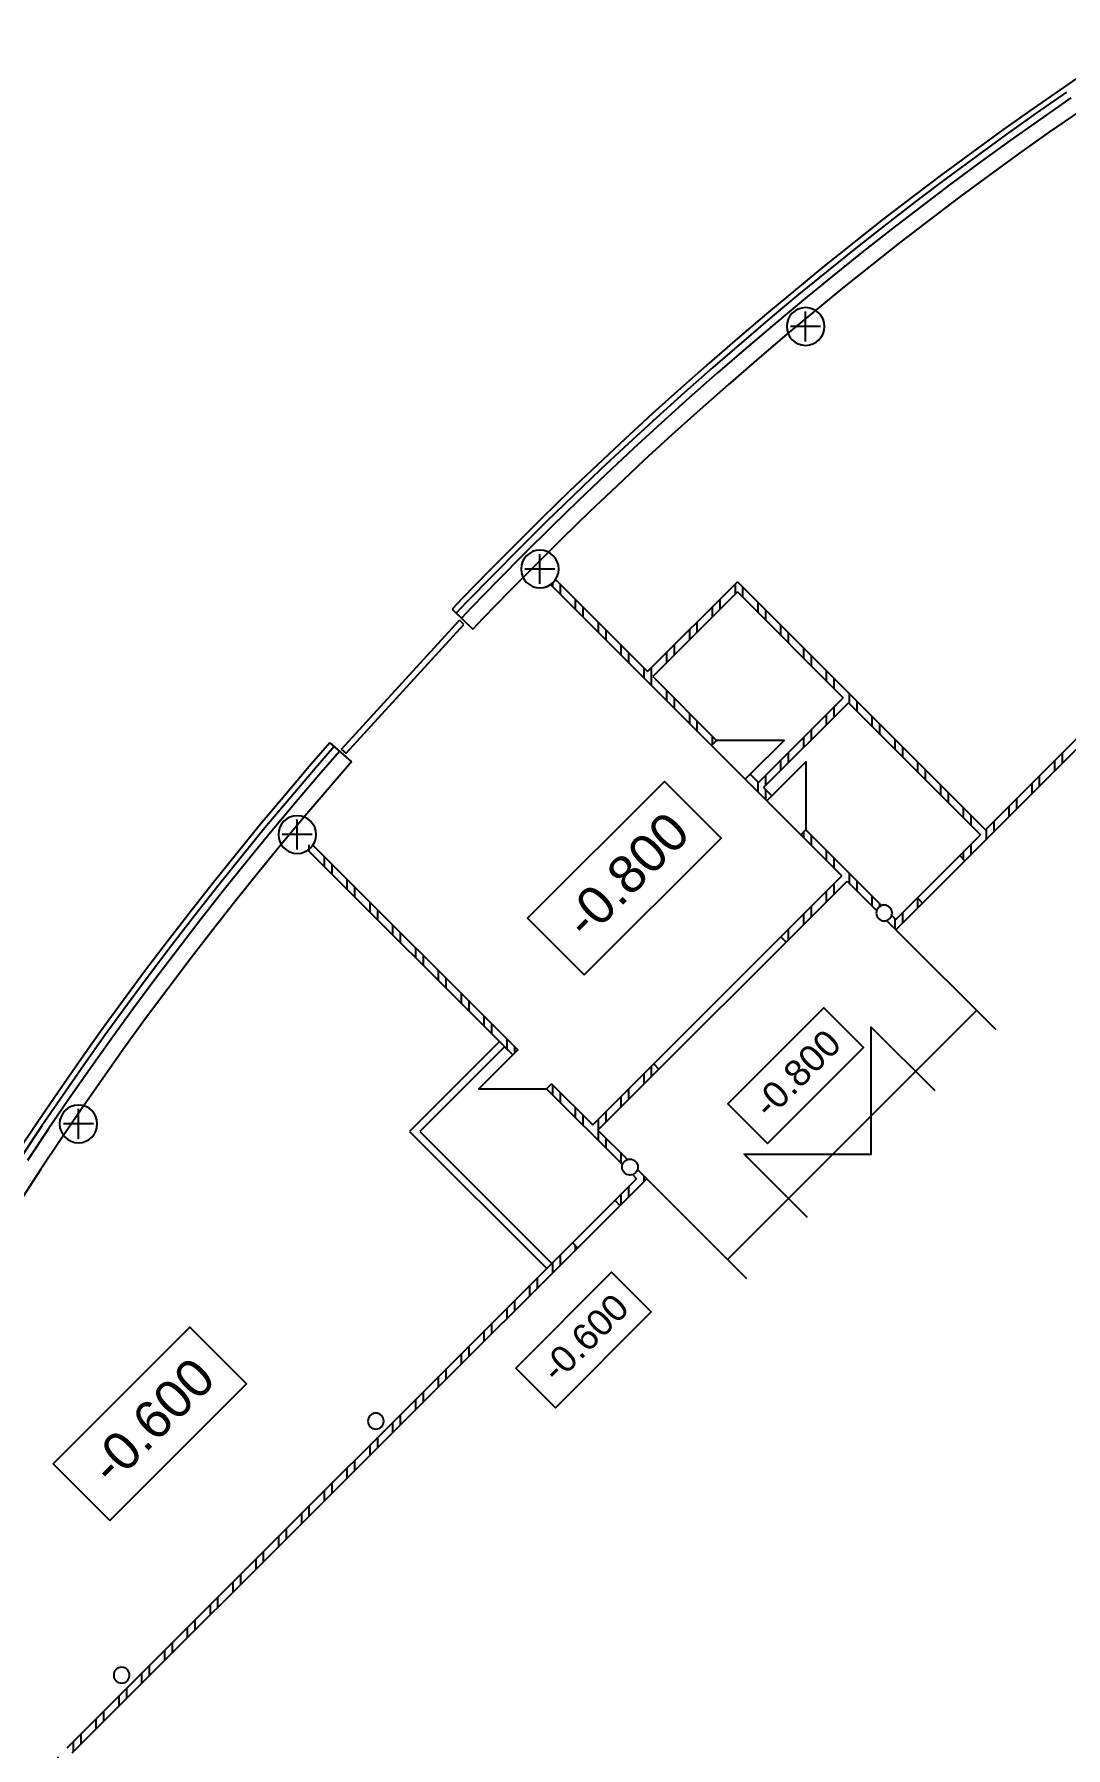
# Model space of a CAD drawing. Header units: metres. Extents: x 183920 to 188551, y 20757 to 23715.
# Drawn here: x 184255.52 to 184272.74, y 20976.66 to 21005.27 of the extents above; entities that cross this region are included whole.
import ezdxf

# ---------------------------------------------------------------- set-up
doc = ezdxf.new("R2010")
doc.units = ezdxf.units.M
for name, pattern in [('Style_10', [0]), ('Style_18', [0]), ('Style_19', [0])]:
    doc.linetypes.add(name, pattern=pattern)
for name, color, linetype, true_color in [('brick', 12, 'Continuous', 0xbd0000), ('COLON', 5, 'Continuous', 0x0000ff), ('DOORS', 8, 'Continuous', 0x414141), ('DRAW', 7, 'Continuous', 0xffffff), ('MONOLIT', 7, 'Continuous', 0x691639), ('SENDVICH', 2, 'Continuous', 0xffff00), ('TEXT', 2, 'Continuous', 0xffff00), ('WALL', 7, 'Continuous', 0x000000)]:
    doc.layers.add(name, color=color, linetype=linetype, true_color=true_color)
doc.styles.add('Style_10', font='', dxfattribs={"height": 0.441})
doc.styles.add('Style_14', font='', dxfattribs={"height": 0.63})
doc.styles.get('Style_10').set_extended_font_data('arial')
doc.styles.get('Style_14').set_extended_font_data('arial')
pattern_1 = [(90.00000125223907, (2.739875604618192e-06, -125.362089383195), (-0.3809999999999999, -8.327019778597844e-09), []), (90.00000125223907, (0.1270027919563006, -125.235089325563), (-0.3809999999999999, -8.327019778597844e-09), [])]

msp = doc.modelspace()

# ---------------------------------------------------------------- hatches: boundary and pattern name
at = {"layer": 'DRAW'}
h = msp.add_hatch(dxfattribs=at)
h.set_pattern_fill('PATTERN_1', color=256, scale=0.04, angle=45.00000125223908, style=0, pattern_type=2)
h.set_pattern_definition(pattern_1)
edge = h.paths.add_edge_path(flags=0)
edge.add_arc((184291.3591755627, 20996.52055834481), 10.79000000004047, 126.14322738150679, 134.9999999993767, ccw=False)
edge.add_line((184284.9951711343, 21005.2339702848), (184284.8807804479, 21005.2339702848))
edge.add_line((184284.8807804479, 21005.2339702848), (184284.8435178597, 21005.271232873))
edge.add_arc((184291.3591755627, 20996.5205583446), 10.91000000019494, 126.6709713694298, 134.9999999961542)
edge.add_line((184283.6446405803, 21004.23509332801), (184270.9662159932, 20991.55666874098))
edge.add_line((184270.9662159932, 20991.55666874098), (184271.0510688069, 20991.47181592723))
edge.add_line((184271.0510688069, 20991.47181592723), (184283.7294933938, 21004.15024051392))
edge.add_line((184283.7294933938, 21004.15024051392), (184283.7294933938, 21004.15024051392))
h = msp.add_hatch(dxfattribs=at)
h.set_pattern_fill('PATTERN_1', color=256, scale=0.04, angle=45.00000125223908, style=0, pattern_type=2)
h.set_pattern_definition(pattern_1)
h.paths.add_polyline_path([(184267.2551293284, 20995.96072005133), (184271.312698316, 20991.90315106375), (184271.3975511297, 20991.9880038775), (184267.2551293284, 20996.13042567882), (184265.7560629523, 20994.6313593027), (184265.840915766, 20994.54650648896), (184267.2551293284, 20995.96072005133)], flags=0)
h.paths.add_polyline_path([(184269.1077490951, 20994.10810028463), (184269.0228962814, 20994.19295309837), (184267.608682719, 20992.77873953599), (184267.6935355327, 20992.69388672225), (184269.1077490951, 20994.10810028463)], flags=0)
h.paths.add_polyline_path([(184267.4708069818, 20992.91661527323), (184267.3859531612, 20992.83176346631), (184267.7465776196, 20992.47113900788), (184267.8314314402, 20992.55599081481), (184267.4708069818, 20992.91661527323)], flags=0)
edge = h.paths.add_edge_path(flags=0)
edge.add_line((184268.3971168652, 20991.99030538981), (184268.3122630446, 20991.90545358289))
edge.add_line((184268.3122630446, 20991.90545358289), (184269.578390765, 20990.63932586252))
edge.add_arc((184269.7043523441, 20990.59821709707), 0.1325000000039021, 108.0745885336963, 161.9254113901522, ccw=False)
edge.add_line((184269.6632435788, 20990.72417867621), (184268.3971168652, 20991.99030538981))
edge.add_line((184268.3971168652, 20991.99030538981), (184268.3971168652, 20991.99030538981))
edge = h.paths.add_edge_path(flags=0)
edge.add_line((184270.3439620258, 20990.76470914605), (184270.259109212, 20990.84956195979))
edge.add_line((184270.259109212, 20990.84956195979), (184269.8984847536, 20990.48893750139))
edge.add_line((184269.8984847536, 20990.48893750139), (184269.8303139232, 20990.5571083318))
edge.add_arc((184269.7043523441, 20990.59821709708), 0.1324999999924836, 288.0745886073788, 341.9254114638597, ccw=False)
edge.add_line((184269.7454611095, 20990.47225551801), (184269.8984847536, 20990.31923187391))
edge.add_line((184269.8984847536, 20990.31923187391), (184270.3439620258, 20990.76470914605))
edge.add_line((184270.3439620258, 20990.76470914605), (184270.3439620258, 20990.76470914605))
edge = h.paths.add_edge_path(flags=0)
edge.add_spline(control_points=[(184264.1349628544, 20996.08275377308), (184264.168503297, 20996.1053936353), (184264.197175806, 20996.13406614427), (184264.2198156682, 20996.16760658676)], knot_values=[0, 0, 0, 0, 1, 1, 1, 1], degree=3, periodic=0)
edge.add_line((184264.2198156682, 20996.16760658676), (184266.9051215568, 20993.48230069823))
edge.add_line((184266.9051215568, 20993.48230069823), (184266.8202677362, 20993.3974488913))
edge.add_line((184266.8202677362, 20993.3974488913), (184264.1349628544, 20996.08275377308))
h = msp.add_hatch(dxfattribs=at)
h.set_pattern_fill('PATTERN_1', color=256, scale=0.04, angle=45.00000125223908, style=0, pattern_type=2)
h.set_pattern_definition(pattern_1)
edge = h.paths.add_edge_path(flags=0)
edge.add_line((184263.5039379394, 20988.22849731394), (184263.5887897463, 20988.3133511345))
edge.add_line((184263.5887897463, 20988.3133511345), (184260.1335502376, 20991.76859064317))
edge.add_spline(control_points=[(184260.1335502376, 20991.76859064317), (184260.112053112, 20991.73407272898), (184260.083215338, 20991.70523495508), (184260.0486974237, 20991.68373782952)], knot_values=[0, 0, 0, 0, 1, 1, 1, 1], degree=3, periodic=0)
edge.add_line((184260.0486974237, 20991.68373782952), (184263.5039379394, 20988.22849731394))
edge = h.paths.add_edge_path(flags=0)
edge.add_line((184264.1544751713, 20987.74766570951), (184264.0696233643, 20987.66281188895))
edge.add_line((184264.0696233643, 20987.66281188895), (184265.3357500779, 20986.39668517534))
edge.add_spline(control_points=[(184265.3357500779, 20986.39668517534), (184265.3490676926, 20986.43749174706), (184265.3797963199, 20986.46822037439), (184265.4206028916, 20986.48153798916)], knot_values=[0, 0, 0, 0, 1, 1, 1, 1], degree=3, periodic=0)
edge.add_line((184265.4206028916, 20986.48153798916), (184264.1544751713, 20987.74766570951))
h = msp.add_hatch(dxfattribs=at)
h.set_pattern_fill('PATTERN_1', color=256, scale=0.04, angle=45.00000125223908, style=0, pattern_type=2)
h.set_pattern_definition(pattern_1)
h.paths.add_polyline_path([(184269.085307274, 20991.13240935355), (184269.0004544602, 20991.2172621673), (184267.9822206954, 20990.19902840247), (184268.0670735091, 20990.11417558873), (184269.085307274, 20991.13240935355)], flags=0)
h = msp.add_hatch(dxfattribs=at)
h.set_pattern_fill('PATTERN_1', color=256, scale=0.04, angle=45.00000125223908, style=0, pattern_type=2)
h.set_pattern_definition(pattern_1)
h.paths.add_polyline_path([(184265.9457531656, 20987.99285524517), (184265.8609003518, 20988.07770805891), (184264.8426665868, 20987.05947429392), (184264.9275194006, 20986.97462148018), (184265.9457531656, 20987.99285524517)], flags=0)
h = msp.add_hatch(dxfattribs=at)
h.set_pattern_fill('PATTERN_1', color=256, scale=0.04, angle=45.00000125223908, style=0, pattern_type=2)
h.set_pattern_definition(pattern_1)
edge = h.paths.add_edge_path(flags=0)
edge.add_line((184264.5881128271, 20985.00885994702), (184264.5032600134, 20985.09371276076))
edge.add_line((184264.5032600134, 20985.09371276076), (184256.0674761133, 20976.65792886085))
edge.add_spline(control_points=[(184256.0674761133, 20976.65792886085), (184254.8293138962, 20975.41976664362), (184253.9161349459, 20973.91920327331), (184253.3853427005, 20972.25056582191)], knot_values=[0, 0, 0, 0, 1, 1, 1, 1], degree=3, periodic=0)
edge.add_line((184253.3853427005, 20972.25056582191), (184253.4996965233, 20972.21418996185))
edge.add_spline(control_points=[(184253.4996965233, 20972.21418996185), (184254.0246505406, 20973.86447393095), (184254.9277853597, 20975.34853247975), (184256.1523289275, 20976.57307604756)], knot_values=[0, 0, 0, 0, 1, 1, 1, 1], degree=3, periodic=0)
edge.add_line((184256.1523289275, 20976.57307604756), (184264.5881128271, 20985.00885994702))
edge = h.paths.add_edge_path(flags=0)
edge.add_line((184265.2103667945, 20985.80081954195), (184265.2952196083, 20985.71596672821))
edge.add_line((184265.2952196083, 20985.71596672821), (184265.7406968804, 20986.16144400035))
edge.add_line((184265.7406968804, 20986.16144400035), (184265.5876732362, 20986.31446764461))
edge.add_spline(control_points=[(184265.5876732362, 20986.31446764461), (184265.5743556214, 20986.27366107292), (184265.543626994, 20986.24293244565), (184265.5028204223, 20986.22961483095)], knot_values=[0, 0, 0, 0, 1, 1, 1, 1], degree=3, periodic=0)
edge.add_line((184265.5028204223, 20986.22961483095), (184265.5709912529, 20986.16144400035))
edge.add_line((184265.5709912529, 20986.16144400035), (184265.2103667945, 20985.80081954195))

# ---------------------------------------------------------------- linework, layer by layer
at = {"layer": 'brick', "linetype": 'Style_19'}
for points in [[(184271.0510688069, 20991.47181592723), (184283.7294468671, 21004.15019398728)], [(184271.3975511297, 20991.9880038775), (184283.6446405803, 21004.23509332801)], [(184264.1349628544, 20996.08275377308), (184266.8202677362, 20993.3974488913)], [(184264.2198156682, 20996.16760658676), (184265.7560629523, 20994.6313593027)], [(184267.2551293284, 20996.13042567882), (184265.7560629523, 20994.6313593027)], [(184267.2551293284, 20996.13042567882), (184271.3975511297, 20991.9880038775)], [(184267.2551293284, 20995.96072005133), (184265.840915766, 20994.54650648896)], [(184267.2551293284, 20995.96072005134), (184269.0228962814, 20994.19295309837)], [(184265.840915766, 20994.54650648896), (184266.9051215568, 20993.48230069823)], [(184267.608682719, 20992.77873953599), (184269.0228962814, 20994.19295309837)], [(184267.6935355327, 20992.69388672225), (184269.1077490951, 20994.10810028463)], [(184269.1077490951, 20994.10810028463), (184271.312698316, 20991.90315106375)], [(184266.8202677362, 20993.3974488913), (184266.9051215568, 20993.48230069823)], [(184266.8202677362, 20993.3974488913), (184267.7465776196, 20992.47113900788)], [(184267.3859531612, 20992.83176346631), (184267.4708069818, 20992.91661527323)], [(184267.4708069818, 20992.91661527323), (184267.608682719, 20992.77873953599)], [(184267.6935355327, 20992.69388672225), (184267.8314314402, 20992.55599081481)], [(184267.7465776196, 20992.47113900788), (184267.8314314402, 20992.55599081481)], [(184267.7465776196, 20992.47113900788), (184269.0004544602, 20991.2172621673)], [(184268.3122630446, 20991.90545358289), (184268.3971168652, 20991.99030538981)], [(184268.3971168652, 20991.99030538981), (184269.6632435788, 20990.72417867621)], [(184260.1696938112, 20991.7324470696), (184263.5887897463, 20988.3133511345)], [(184270.9662159932, 20991.55666874098), (184271.312698316, 20991.90315106375)], [(184260.0848409973, 20991.64759425594), (184263.5039379394, 20988.22849731394)], [(184270.259109212, 20990.84956195979), (184270.9662159932, 20991.55666874098)], [(184270.3439620258, 20990.76470914605), (184271.0510688069, 20991.47181592723)], [(184270.9662159932, 20991.55666874098), (184271.0510688069, 20991.47181592723)], [(184267.9822206954, 20990.19902840247), (184269.0004544602, 20991.2172621673)], [(184268.0670735091, 20990.11417558873), (184269.085307274, 20991.13240935355)], [(184269.085307274, 20991.13240935355), (184269.578390765, 20990.63932586252)], [(184269.8984847536, 20990.48893750139), (184270.259109212, 20990.84956195979)], [(184270.259109212, 20990.84956195979), (184270.3439620258, 20990.76470914605)], [(184269.8303139232, 20990.5571083318), (184269.8984847536, 20990.48893750139)], [(184269.8984847536, 20990.31923187391), (184270.3439620258, 20990.76470914605)], [(184269.7454611095, 20990.47225551801), (184269.8984847536, 20990.31923187391)], [(184267.9822206954, 20990.19902840247), (184268.0670984296, 20990.11415066828)], [(184263.2811892182, 20988.45124603513), (184261.782122842, 20986.95217965902)], [(184263.3660420319, 20988.36639322139), (184261.9518284695, 20986.95217965902)], [(184263.3660420319, 20988.36639322139), (184263.5039379394, 20988.22849731394)], [(184263.5887897463, 20988.3133511345), (184263.5039379394, 20988.22849731394)], [(184264.8426665868, 20987.05947429392), (184265.8609003518, 20988.07770805891)], [(184264.9275194006, 20986.97462148018), (184265.9457531656, 20987.99285524517)], [(184265.8609003518, 20988.07770805891), (184265.9457531656, 20987.99285524516)], [(184264.1544751713, 20987.74766570951), (184264.0696233643, 20987.66281188895)], [(184264.1544751713, 20987.74766570951), (184264.8426665868, 20987.05947429392)], [(184264.0696233643, 20987.66281188895), (184265.3357500779, 20986.39668517534)], [(184261.782122842, 20986.95217965902), (184264.0719248767, 20984.66237762441)], [(184261.9518284695, 20986.95217965902), (184264.1567776904, 20984.74723043815)], [(184264.9275194006, 20986.97462148018), (184265.4206028916, 20986.48153798916)], [(184265.5876732362, 20986.31446764461), (184265.7406968804, 20986.16144400035)], [(184256.0674761133, 20976.65792886085), (184265.5709912529, 20986.16144400035)], [(184256.152375453, 20976.57312257305), (184265.7406968804, 20986.16144400035)], [(184265.5028204223, 20986.22961483095), (184265.5709912529, 20986.16144400035)], [(184265.2103667943, 20985.80081954212), (184265.2952196081, 20985.71596672838)], [(184264.5032600132, 20985.09371276093), (184264.5881128269, 20985.00885994719)]]:
    msp.add_lwpolyline(points, dxfattribs=at)
at = {"layer": 'COLON', "linetype": 'Style_18'}
for points in [[(184268.0788880826, 21000.39396273323, 0.9999999999999999), (184268.7088880826, 21000.39396273323, 0.9999999999999999), (184268.0788880826, 21000.39396273323)], [(184263.6437285655, 20996.34384087615, 0.9999999999999999), (184264.2737285655, 20996.34384087615, 0.9999999999999999), (184263.6437285655, 20996.34384087615)], [(184259.5936067084, 20991.90868135903, 0.9999999999999999), (184260.2236067084, 20991.90868135903, 0.9999999999999999), (184259.5936067084, 20991.90868135903)], [(184255.9406506842, 20987.07635600927, 0.9999999999999999), (184256.5706506842, 20987.07635600927, 0.9999999999999999), (184255.9406506842, 20987.07635600927)]]:
    msp.add_lwpolyline(points, format="xyb", close=True, dxfattribs=at)
at = {"layer": 'COLON', "linetype": 'Style_19'}
for points in [[(184269.5718523441, 20990.59821709708, 0.9999999999999999), (184269.8368523441, 20990.59821709708, 0.9999999999999999), (184269.5718523441, 20990.59821709708)], [(184265.4617116571, 20986.48807641009, -0.9999999999999999), (184265.4617116571, 20986.22307641009, -0.9999999999999999), (184265.4617116571, 20986.48807641009)], [(184261.0865709699, 20982.11293572277, 0.9999999999999999), (184261.3515709699, 20982.11293572277, 0.9999999999999999), (184261.0865709699, 20982.11293572277)], [(184256.8439302828, 20977.87029503562, 0.9999999999999999), (184257.1089302828, 20977.87029503562, 0.9999999999999999), (184256.8439302828, 20977.87029503562)]]:
    msp.add_lwpolyline(points, format="xyb", close=True, dxfattribs=at)
at = {"layer": 'DOORS', "linetype": 'Style_19'}
for points in [[(184260.6474304496, 20993.33529045442), (184262.6142702801, 20995.48749036771)], [(184260.7229977749, 20993.26974426056), (184262.686644366, 20995.41844999534)], [(184262.6858699948, 20995.41918869722), (184262.6142702801, 20995.48749036771)], [(184267.4708069818, 20992.91661527323), (184268.0364924068, 20993.48230069823), (184266.9051215568, 20993.48230069822)], [(184260.7229977749, 20993.26974426056), (184260.6474304496, 20993.33529045442)], [(184267.8314314402, 20992.55599081481), (184268.3971168652, 20993.1216762398), (184268.3971168652, 20991.99030538982)], [(184265.8609003518, 20988.07770805891), (184267.9822206954, 20990.19902840247)], [(184265.9457531656, 20987.99285524516), (184268.0670735091, 20990.11417558873)], [(184268.4277026488, 20985.51090576193), (184267.367042477, 20986.57156593371), (184269.4883628206, 20986.5715659337), (184269.4883628206, 20988.69288627727), (184270.5490229924, 20987.63222610548)], [(184263.5039379394, 20988.22849731394), (184262.9382525143, 20987.66281188896), (184264.0696233643, 20987.66281188895)]]:
    msp.add_lwpolyline(points, dxfattribs=at)
at = {"layer": 'MONOLIT', "linetype": 'Style_19'}
for points in [[(184273.2055801693, 21004.73459183243), (184272.6967973196, 21004.38810143), (184272.1900258272, 21004.03552894422), (184271.6853878161, 21003.67696056188), (184271.183004952, 21003.31248388356), (184270.6829984107, 21002.94218790403), (184270.185488847, 21002.56616299212), (184269.6905963635, 21002.18450087008), (184269.1984404803, 21001.7972945924), (184268.7091401037, 21001.40463852426), (184268.2228134961, 21001.00662831934), (184267.7395782455, 21000.60336089733), (184267.2595512358, 21000.19493442082), (184266.7828486166, 20999.78144827192), (184266.3095857738, 20999.36300302832), (184265.8398773005, 20998.93970043898), (184265.3738369674, 20998.51164339946), (184264.9115776946, 20998.07893592675), (184264.4532115227, 20997.64168313382), (184263.9988495848, 20997.19999120374), (184263.5486020784, 20996.75396736341), (184263.102578238, 20996.30371985702), (184262.6608863079, 20995.84935791907), (184262.49245611, 20995.67279482717)], [(184272.9689614398, 21003.99271247557), (184272.4661097078, 21003.6428670565), (184271.9653422078, 21003.28704884932), (184271.4667820062, 21002.92534549669), (184270.9705516358, 21002.55784608241), (184270.4767730662, 21002.18464110971), (184269.9855676727, 21001.8058224792), (184269.497056207, 21001.4214834665), (184269.0113587664, 21001.0317186994), (184268.5285947645, 21000.63662413476), (184268.0488829013, 21000.23629703495), (184267.5723411338, 20999.83083594409), (184267.0990866468, 20999.4203406638), (184266.6292358237, 20999.00491222873), (184266.1629042176, 20998.58465288164), (184265.7002065231, 20998.15966604837), (184265.2412565471, 20997.73005631223), (184264.7861671812, 20997.29592938834), (184264.3350503739, 20996.85739209746), (184263.8880171021, 20996.41455233972), (184263.4451773443, 20995.96751906789), (184263.0066400534, 20995.51640226052), (184262.839772173, 20995.34147692486)], [(184262.49245611, 20995.67279482717), (184262.839772173, 20995.34147692486)], [(184260.4512991669, 20993.4392239772), (184260.107635021, 20993.04301820598), (184259.6992085445, 20992.56299119626), (184259.2959411224, 20992.07975594569), (184258.8979309175, 20991.59342933805), (184258.5052748494, 20991.10412896145), (184258.1180685717, 20990.61197307826), (184257.7364064496, 20990.11708059483), (184257.3603815378, 20989.61957103107), (184256.9900855582, 20989.11956448976), (184256.6256088799, 20988.61718162568), (184256.2670404976, 20988.11254361461), (184255.9144680118, 20987.60577212217), (184255.5679776093, 20987.09698927247), (184255.2276540443, 20986.5863176167)], [(184260.4512991669, 20993.4392239772), (184260.8139004388, 20993.12470797189)], [(184260.8139004388, 20993.12470797189), (184260.4717334977, 20992.73022830795), (184260.0662724068, 20992.25368654046), (184259.665945307, 20991.77397467725), (184259.2708507424, 20991.29121067535), (184258.8810859753, 20990.80551323477), (184258.4967469626, 20990.31700176905), (184258.1179283321, 20989.82579637562), (184257.7447233594, 20989.33201780595), (184257.3772239451, 20988.83578743557), (184257.0155205925, 20988.33722723392), (184256.6597023853, 20987.836459734), (184256.3098569662, 20987.33360800198), (184255.9660705156, 20986.82879560654), (184255.6284277304, 20986.32214658821), (184255.2970118039, 20985.81378542853)]]:
    msp.add_lwpolyline(points, dxfattribs=at)
at = {"layer": 'SENDVICH', "linetype": 'Style_19'}
for points in [[(184272.7504546246, 21004.30956798144), (184272.244458918, 21003.9575352276), (184271.7405869456, 21003.59951115076), (184271.2389606501, 21003.23558335982), (184270.739701476, 21002.86584086717), (184270.2429303381, 21002.49037406823), (184269.7487675913, 21002.10927472055), (184269.2573329991, 21001.7226359224), (184268.7687457035, 21001.33055209092), (184268.2831241949, 21000.93311893981), (184267.8005862815, 21000.53043345657), (184267.3212490593, 21000.12259387931), (184266.8452288829, 20999.70969967315), (184266.3726413357, 20999.29185150623), (184265.9036012007, 20998.86915122526), (184265.4382224315, 20998.44170183072), (184264.9766181236, 20998.00960745171), (184264.5189004863, 20997.57297332037), (184264.0651808137, 20997.13190574596), (184263.6155694579, 20996.68651208864), (184263.1701758006, 20996.23690073283), (184262.7291082263, 20995.78318106031), (184262.5612261167, 20995.60719252203)], [(184272.8184956546, 21004.21072074283), (184272.3134798882, 21003.85936975568), (184271.8105755436, 21003.50203322262), (184271.3099049137, 21003.13879876311), (184270.8115897823, 21002.76975541177), (184270.3157513929, 21002.39499359762), (184269.8225104186, 21002.01460512283), (184269.3319869307, 21001.62868314093), (184268.8443003692, 21001.23732213471), (184268.3595695121, 21000.84061789366), (184267.8779124454, 21000.43866749097), (184267.3994465338, 21000.03156926013), (184266.9242883904, 20999.61942277112), (184266.4525538482, 20999.20232880633), (184265.9843579299, 20998.78038933592), (184265.5198148204, 20998.35370749295), (184265.0590378368, 20997.92238754809), (184264.6021394009, 20997.486534884), (184264.149231011, 20997.04625596939), (184263.7004232139, 20996.60165833271), (184263.2558255772, 20996.15285053555), (184262.8155466626, 20995.69994214568), (184262.6480551324, 20995.52436304645)], [(184262.6480551324, 20995.52436304645), (184262.5612261167, 20995.60719252203)], [(184260.5230833042, 20993.37695927534), (184260.1794876673, 20992.98083248733), (184259.77164809, 20992.50149526513), (184259.3689626068, 20992.01895735164), (184258.9715294557, 20991.53333584306), (184258.5794456242, 20991.04474854755), (184258.1928068261, 20990.55331395531), (184257.8117074784, 20990.05915120844), (184257.4362406794, 20989.56238007061), (184257.0664981868, 20989.06312089645), (184256.7025703958, 20988.56149460098), (184256.344546319, 20988.05762262857), (184255.9925135651, 20987.55162692205), (184255.6465583198, 20987.04362989142), (184255.3067653257, 20986.53375438265)], [(184260.6137336222, 20993.29833027401), (184260.2705122865, 20992.90263501282), (184259.8634140556, 20992.42416910118), (184259.4614636529, 20991.94251203454), (184259.0647594119, 20991.45778117739), (184258.6733984057, 20990.97009461588), (184258.2874764238, 20990.47957112801), (184257.907087949, 20989.98633015364), (184257.5323261348, 20989.49049176432), (184257.1632827835, 20988.9921766329), (184256.800048324, 20988.49150600304), (184256.4427117909, 20987.98860165842), (184256.0913608038, 20987.483585892), (184255.7460815464, 20986.97658147493), (184255.4069587473, 20986.46771162552)], [(184260.6137336222, 20993.29833027401), (184260.5230833042, 20993.37695927534)]]:
    msp.add_lwpolyline(points, dxfattribs=at)
at = {"layer": 'TEXT', "linetype": 'Style_19'}
for points in [[(184264.6981223588, 20989.56516794836), (184266.9832753988, 20991.85032098838), (184266.0370415223, 20992.79655486492), (184263.7518884822, 20990.5114018249), (184264.6981223588, 20989.56516794836)], [(184267.7584025638, 20986.75044216312), (184269.3580096918, 20988.35004929114), (184268.6956459782, 20989.01241300472), (184267.0960388503, 20987.4128058767), (184267.7584025638, 20986.75044216312)], [(184264.2162053707, 20982.33727893761), (184265.8158124987, 20983.93688606563), (184265.1534487851, 20984.59924977921), (184263.5538416571, 20982.99964265119), (184264.2162053707, 20982.33727893761)], [(184256.7775623174, 20980.45044388356), (184259.0627153574, 20982.73559692359), (184258.1164814808, 20983.68183080013), (184255.8313284408, 20981.3966777601), (184256.7775623174, 20980.45044388356)]]:
    msp.add_lwpolyline(points, close=True, dxfattribs=at)
at = {"layer": 'WALL', "linetype": 'Style_10'}
for points in [[(184268.3938880825, 21000.14396273323), (184268.3938880825, 21000.64396273323)], [(184268.6438880825, 21000.39396273322), (184268.1438880825, 21000.39396273323)], [(184263.9587285655, 20996.09384087636), (184263.9587285655, 20996.59384087636)], [(184264.2087285655, 20996.34384087636), (184263.7087285655, 20996.34384087636)], [(184259.9086067084, 20991.65868135924), (184259.9086067084, 20992.15868135924)], [(184260.1586067084, 20991.90868135924), (184259.6586067084, 20991.90868135924)], [(184267.0877352984, 20984.81440558239), (184271.2455231718, 20988.97219345575)], [(184256.2556506841, 20986.82635600927), (184256.2556506841, 20987.32635600927)], [(184256.5056506841, 20987.07635600927), (184256.0056506841, 20987.07635600927)]]:
    msp.add_lwpolyline(points, dxfattribs=at)
at = {"layer": 'WALL', "linetype": 'Style_19'}
for points in [[(184269.8984847536, 20990.31923187391), (184271.5672567572, 20988.6504598703)], [(184265.7406968804, 20986.16144400035), (184267.4094688838, 20984.49267199695)]]:
    msp.add_lwpolyline(points, dxfattribs=at)

# ---------------------------------------------------------------- texts
at = {"layer": 'TEXT', "attachment_point": 8, "rotation": 45}
for s, insert, char_height, width, style in [('-0.800', (184265.6264143614, 20991.00523949413), 0.63, 3.16294642857146, 'Style_14'), ('-0.800', (184268.4082069656, 20987.75849224516), 0.441, 2.214062499999994, 'Style_10'), ('-0.600', (184264.8660097725, 20983.34532901965), 0.441, 2.214062500000045, 'Style_10'), ('-0.600', (184257.7058543199, 20981.89051542934), 0.63, 3.16294642857146, 'Style_14')]:
    msp.add_mtext(s, dxfattribs=dict(at, insert=insert, char_height=char_height, width=width, style=style))

doc.saveas('drawing.dxf')
